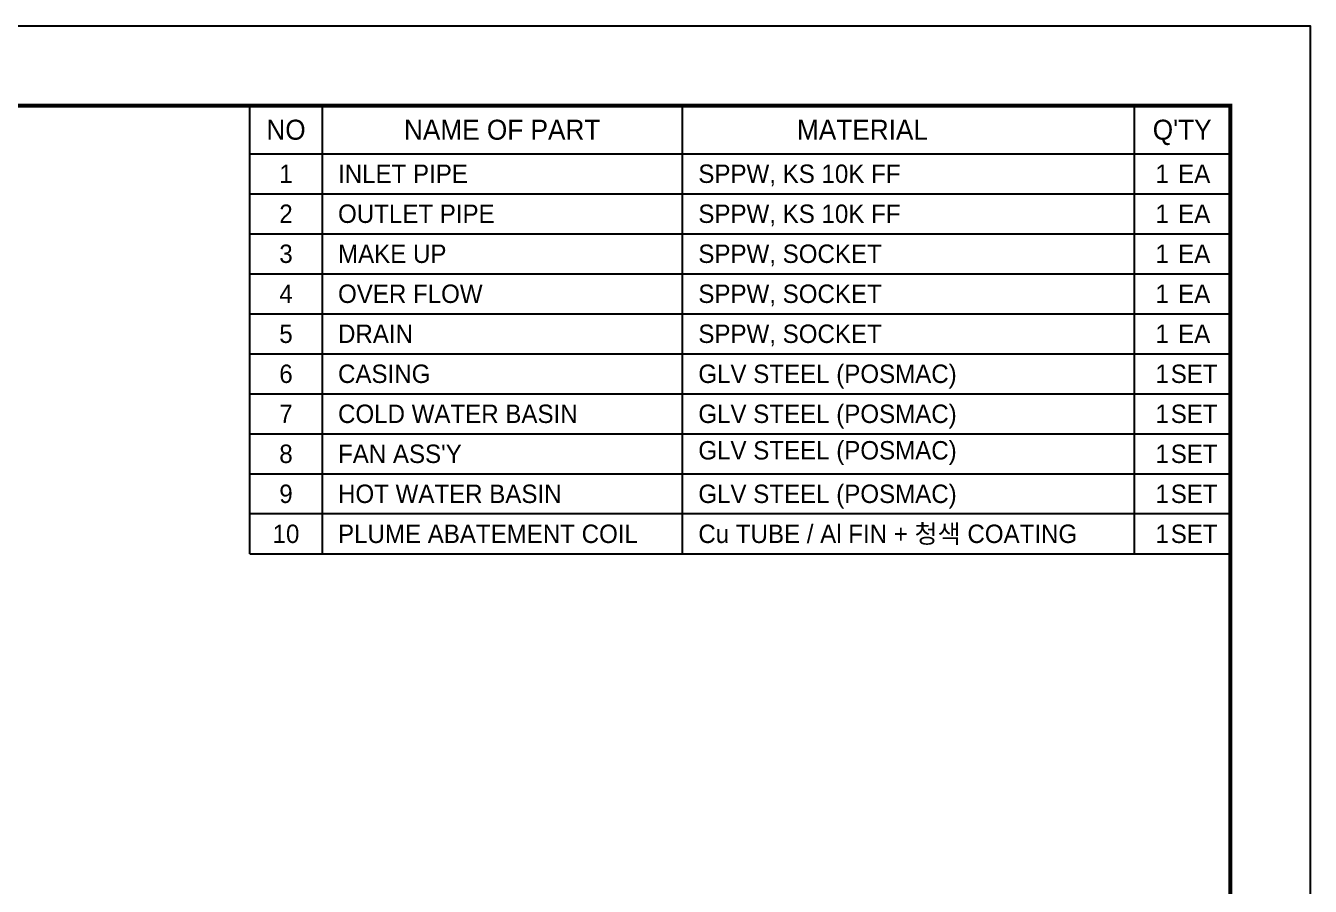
# Model space of a CAD drawing. Header units: millimetres. Extents: x -17070 to 49442, y -291348 to 30929.
# Drawn here: x 38211 to 49442, y 23400 to 30929 of the extents above; entities that cross this region are included whole.
import ezdxf
from ezdxf.enums import TextEntityAlignment as Align

# ---------------------------------------------------------------- set-up
doc = ezdxf.new("R2010")
doc.units = ezdxf.units.MM
for name, color, linetype in [('냉각탑_box', 1, 'Continuous'), ('냉각탑_form', 1, 'Continuous'), ('냉각탑_text', 3, 'Continuous')]:
    doc.layers.add(name, color=color, linetype=linetype)
doc.styles.add('돋움', font='Dotum.ttf')

msp = doc.modelspace()

# ---------------------------------------------------------------- linework, layer by layer
at = {"layer": 'Defpoints'}
msp.add_lwpolyline([(20034.6, 30929.3), (49441.8, 30929.3), (49441.8, 10134.2), (20034.6, 10134.2)], close=True, dxfattribs=at)
at = {"layer": '냉각탑_box'}
for p, q in [((40171.6, 26309.2), (40171.6, 30229.2)), ((40171.6, 30229.2), (48741.6, 30229.2)), ((40801.6, 30229.2), (40801.6, 26309.2)), ((43951.6, 30229.2), (43951.6, 26309.2)), ((47901.6, 30229.2), (47901.6, 26309.2)), ((48741.6, 30229.2), (48741.6, 26659.2)), ((40171.6, 29809.2), (48741.6, 29809.2)), ((40171.6, 29459.2), (48741.6, 29459.2)), ((40171.6, 29109.2), (48741.6, 29109.2)), ((40171.6, 28759.2), (48741.6, 28759.2)), ((40171.6, 28409.2), (48741.6, 28409.2)), ((40171.6, 28059.2), (48741.6, 28059.2)), ((40171.6, 27709.2), (48741.6, 27709.2)), ((40171.6, 27359.2), (48741.6, 27359.2)), ((40171.6, 27009.2), (48741.6, 27009.2)), ((48741.6, 26659.2), (40171.6, 26659.2)), ((40171.6, 26309.2), (48741.6, 26309.2))]:
    msp.add_line(p, q, dxfattribs=at)
at = {"layer": '냉각탑_form', "const_width": 35}
msp.add_lwpolyline([(20734.8, 30229.2), (20734.8, 10834.4), (48741.6, 10834.4), (48741.6, 30229.2)], close=True, dxfattribs=at)

# ---------------------------------------------------------------- texts
at = {"layer": '냉각탑_text', "style": '돋움'}
for s, height, p in [('NO', 175, (40486.6, 30019.2)), ('NAME OF PART', 175, (42376.6, 30019.2)), ('MATERIAL', 175, (45526.6, 30019.2)), ("Q'TY", 175, (48321.6, 30019.2)), ('1', 161, (40486.6, 29634.2)), ('1', 161, (48146.6, 29634.2)), ('EA', 161, (48426.6, 29634.2)), ('2', 161, (40486.6, 29284.2)), ('1', 161, (48146.6, 29284.2)), ('EA', 161, (48426.6, 29284.2)), ('3', 161, (40486.6, 28934.2)), ('1', 161, (48146.6, 28934.2)), ('EA', 161, (48426.6, 28934.2)), ('4', 161, (40486.6, 28584.2)), ('1', 161, (48146.6, 28584.2)), ('EA', 161, (48426.6, 28584.2)), ('5', 161, (40486.6, 28234.2)), ('1', 161, (48146.6, 28234.2)), ('EA', 161, (48426.6, 28234.2)), ('6', 161, (40486.6, 27884.2)), ('SET', 161, (48426.6, 27884.2)), ('1', 161, (48146.6, 27884.2)), ('7', 161, (40486.6, 27534.2)), ('1', 161, (48146.6, 27534.2)), ('SET', 161, (48426.6, 27534.2)), ('8', 161, (40486.6, 27184.2)), ('1', 161, (48146.6, 27184.2)), ('SET', 161, (48426.6, 27184.2)), ('9', 161, (40486.6, 26834.2)), ('1', 161, (48146.6, 26834.2)), ('SET', 161, (48426.6, 26834.2)), ('10', 161, (40486.6, 26484.2)), ('1', 161, (48146.6, 26484.2)), ('SET', 161, (48426.6, 26484.2))]:
    msp.add_text(s, height=height, dxfattribs=at).set_placement(p, align=Align.MIDDLE_CENTER)
for s, p in [('INLET PIPE', (40941.6, 29634.2)), ('SPPW, KS 10K FF', (44091.6, 29634.2)), ('OUTLET PIPE', (40941.6, 29284.2)), ('SPPW, KS 10K FF', (44091.6, 29284.2)), ('MAKE UP', (40941.6, 28934.2)), ('SPPW, SOCKET', (44091.6, 28934.2)), ('OVER FLOW', (40941.6, 28584.2)), ('SPPW, SOCKET', (44091.6, 28584.2)), ('DRAIN', (40941.6, 28234.2)), ('SPPW, SOCKET', (44091.6, 28234.2)), ('CASING', (40941.6, 27884.2)), ('GLV STEEL (POSMAC)', (44091.6, 27884.2)), ('COLD WATER BASIN', (40941.6, 27534.2)), ('GLV STEEL (POSMAC)', (44091.6, 27534.2)), ('GLV STEEL (POSMAC)', (44091.6, 27214.9)), ("FAN ASS'Y", (40941.6, 27184.2)), ('HOT WATER BASIN', (40941.6, 26834.2)), ('GLV STEEL (POSMAC)', (44091.6, 26834.2)), ('PLUME ABATEMENT COIL', (40941.6, 26484.2)), ('Cu TUBE / Al FIN + 청색 COATING', (44091.6, 26484.2))]:
    msp.add_text(s, height=161, dxfattribs=at).set_placement(p, align=Align.MIDDLE_LEFT)

doc.saveas('drawing.dxf')
